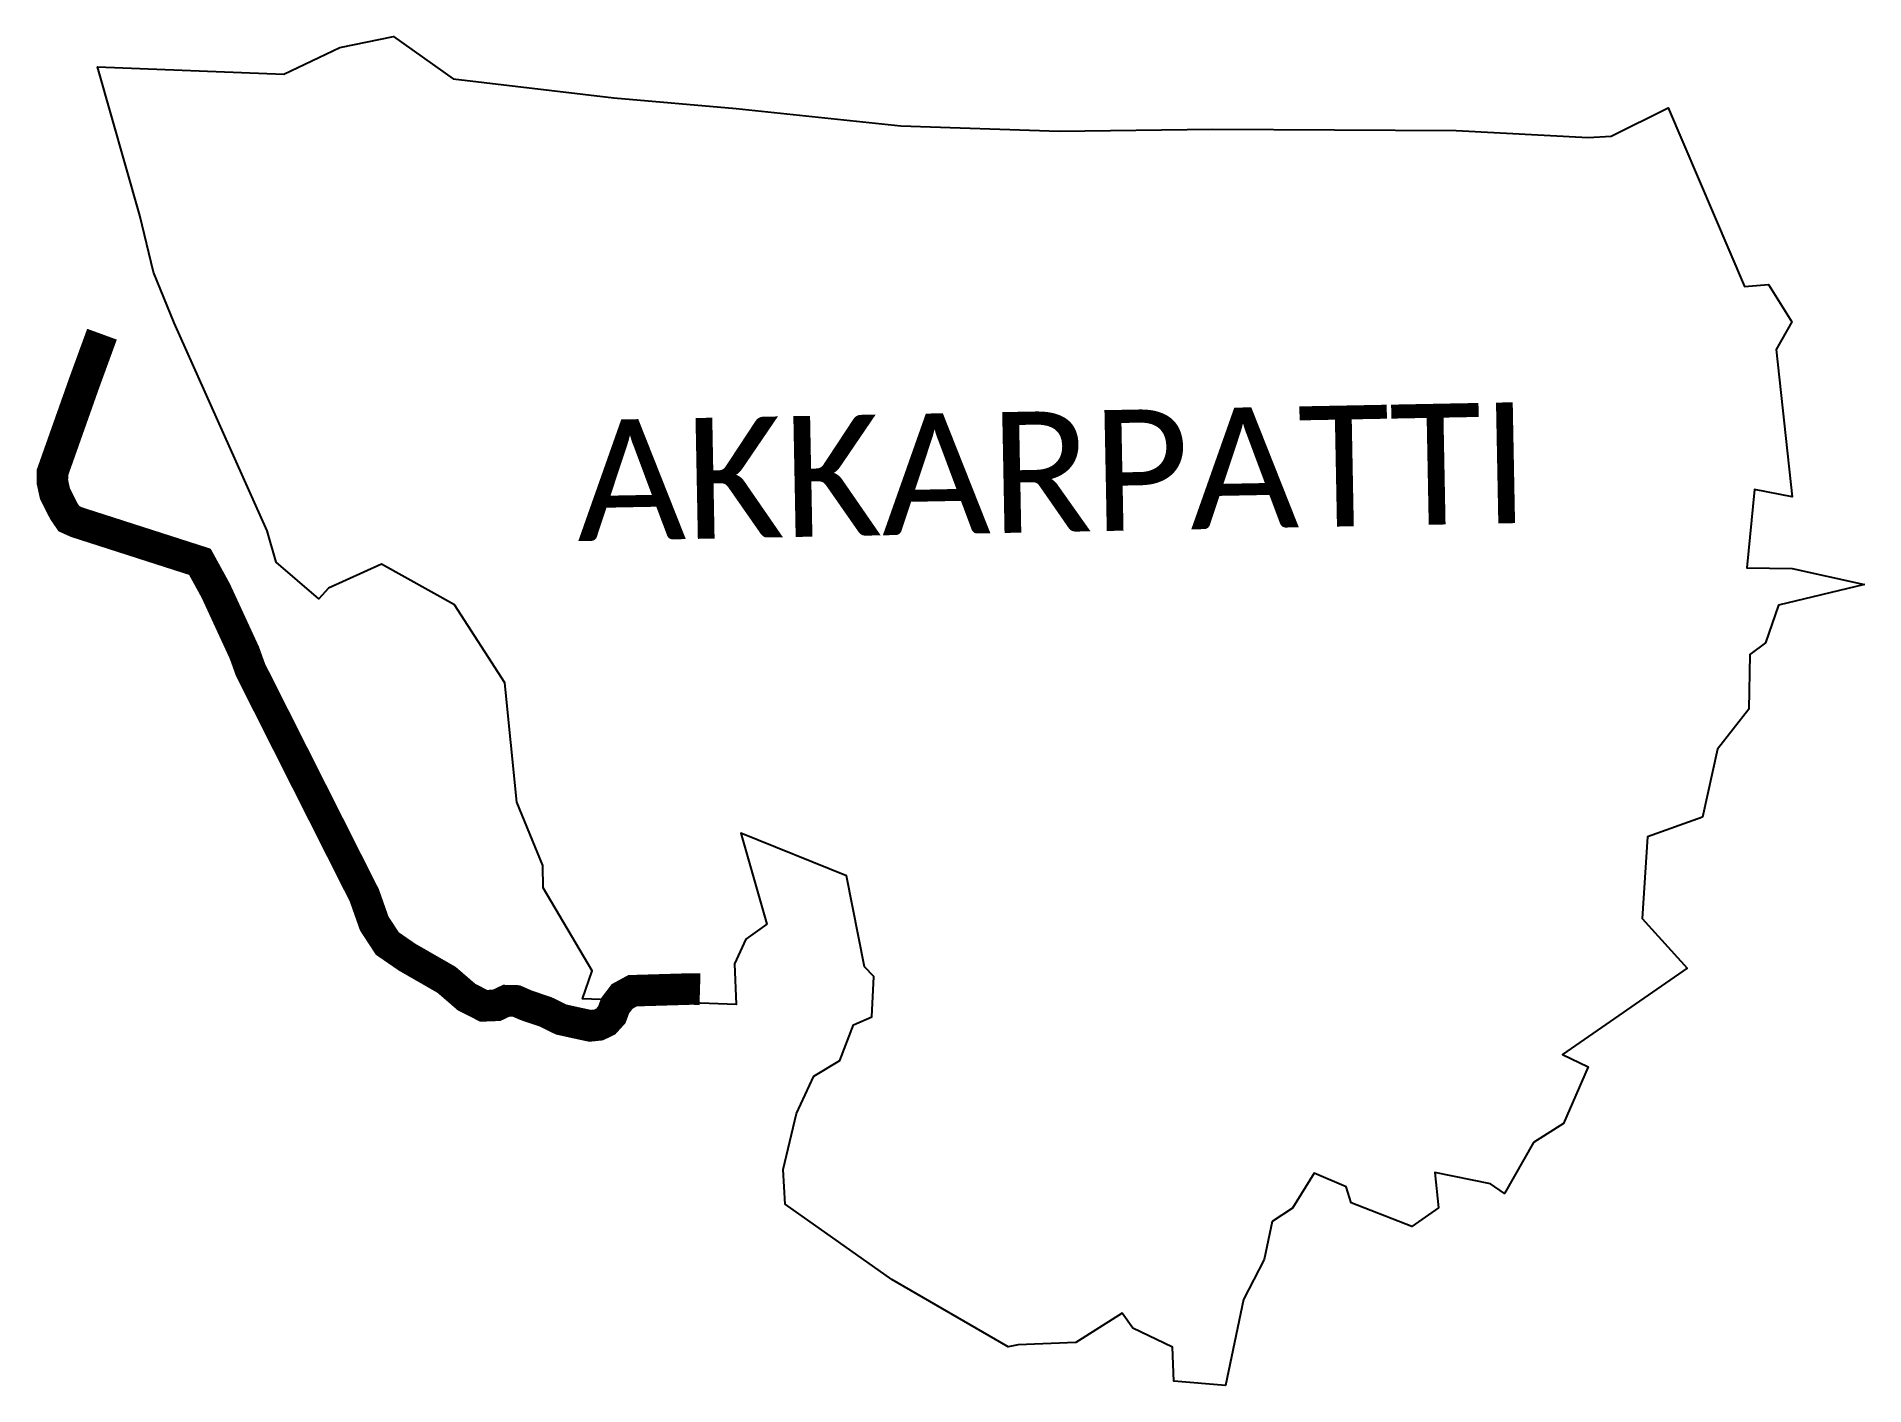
# Model space of a CAD drawing. Header units: metres. Extents: x 254106 to 257002, y 2193204 to 2195341.
import ezdxf

# ---------------------------------------------------------------- set-up
doc = ezdxf.new("R2010")
doc.units = ezdxf.units.M
doc.header["$MEASUREMENT"] = 0
for name, color, linetype in [('ARTIFICIALLY PROTECTED', 1, 'Continuous'), ('village', 3, 'Continuous'), ('VILLAGE NAME', 250, 'Continuous')]:
    doc.layers.add(name, color=color, linetype=linetype)
doc.styles.get("Standard").update_dxf_attribs({"font": 'arial.ttf'})

msp = doc.modelspace()

# ---------------------------------------------------------------- linework, layer by layer
at = {"layer": 'ARTIFICIALLY PROTECTED', "flags": 128}
msp.add_lwpolyline([(254209.4, 2194869.5, 50, 50, 0), (254181.5, 2194793.2, 50, 50, 0), (254131, 2194650.6, 50, 50, 0), (254130.7, 2194635.9, 50, 50, 0), (254134.9, 2194616.7, 50, 50, 0), (254149, 2194588.9, 50, 50, 0), (254157.1, 2194577.1, 50, 50, 0), (254169.4, 2194571.6, 50, 50, 0), (254232.3, 2194551.4, 50, 50, 0), (254256.2, 2194543.7, 50, 50, 0), (254309.1, 2194526.7, 50, 50, 0), (254364.5, 2194508.9, 50, 50, 0), (254389.7, 2194462.9, 50, 50, 0), (254434.9, 2194365, 50, 50, 0), (254444.7, 2194337.7, 50, 50, 0), (254535.5, 2194157.7, 50, 50, 0), (254554, 2194121.1, 50, 50, 0), (254608.1, 2194013.9, 50, 50, 0), (254625.1, 2193980.3, 50, 50, 0), (254640.8, 2193935.8, 50, 50, 0), (254661.5, 2193904.1, 50, 50, 0), (254679.8, 2193891.5, 50, 50, 0), (254693, 2193882.4, 50, 50, 0), (254755.4, 2193846.6, 50, 50, 0), (254787.1, 2193819.2, 50, 50, 0), (254814.3, 2193805.4, 50, 50, 0), (254834.7, 2193806.2, 50, 50, 0), (254850.3, 2193813.6, 50, 50, 0), (254865.6, 2193813.2, 50, 50, 0), (254881.6, 2193806.2, 50, 50, 0), (254912.6, 2193795.7, 50, 50, 0), (254937, 2193783.7, 50, 50, 0), (254965.2, 2193777.5, 50, 50, 0), (254980, 2193774.3, 50, 50, 0), (254982.9, 2193773.7, 50, 50, 0), (254996.3, 2193775.1, 50, 50, 0), (255007.6, 2193780.6, 50, 50, 0), (255017.2, 2193791.2, 50, 50, 0), (255022.4, 2193805.5, 50, 50, 0), (255033.6, 2193820.3, 50, 50, 0), (255050.1, 2193829.3, 50, 50, 0), (255144, 2193832.1, 50, 50, 0), (255157, 2193831.7, 0, 0, 0)], format="xyseb", dxfattribs=at)
at = {"layer": 'village'}
msp.add_lwpolyline([(255214.3, 2195227), (255475.3, 2195199.7)], dxfattribs=at)
at = {"layer": 'village', "color": 3}
for points in [[(257002.1, 2194473.1, 0), (256866.2, 2194440.3, 0), (256845.5, 2194380.3, 0), (256820.6, 2194361.8, 0), (256818.7, 2194275.4, 0), (256769.2, 2194212, 0), (256745.3, 2194104.2, 0), (256658.6, 2194073.3, 0), (256649.8, 2193943.5, 0), (256721, 2193865.3, 0), (256523.8, 2193728.4, 0), (256564.1, 2193708.9, 0), (256525.3, 2193619.1, 0), (256477.8, 2193588.7, 0), (256431.6, 2193508, 0), (256409.5, 2193523.2, 0), (256321.4, 2193541.2, 0), (256327.1, 2193485.5, 0), (256285.1, 2193455.9, 0), (256188.7, 2193493.5, 0), (256181.1, 2193518.8, 0), (256130.2, 2193540.2, 0), (256096, 2193485, 0), (256063.5, 2193463.8, 0), (256050.9, 2193403.6, 0), (256018.3, 2193340.3, 0), (255989.7, 2193204, 0), (255907.7, 2193210.6, 0), (255905.8, 2193264.5, 0), (255842.9, 2193294.8, 0), (255826, 2193318.6, 0), (255752.4, 2193271.8, 0), (255661.2, 2193268.1, 0), (255645.5, 2193265.1, 0), (255460.8, 2193371.7, 0), (255291.9, 2193490.9, 0), (255288.7, 2193546.3, 0), (255310, 2193634.6, 0), (255337.1, 2193693.8, 0), (255378.3, 2193718.7, 0), (255400.2, 2193775.5, 0), (255429.3, 2193787.8, 0), (255432.2, 2193851.9, 0), (255417.8, 2193867.1, 0), (255389.2, 2194011.6, 0), (255221.7, 2194078.8, 0), (255263, 2193934.6, 0), (255229.8, 2193911, 0), (255211.6, 2193871.7, 0), (255214.1, 2193807.3, 0), (254970.6, 2193816.3, 0), (254985.9, 2193860.6, 0), (254908.3, 2193992.1, 0), (254908, 2194027.5, 0), (254866.7, 2194127.9, 0), (254847.8, 2194317.3, 0), (254768.1, 2194440.9, 0), (254652.3, 2194505.3, 0), (254568.5, 2194467.2, 0), (254553.2, 2194450.2, 0), (254485.3, 2194508.4, 0), (254471, 2194557.7, 0), (254323.7, 2194887.5, 0), (254291, 2194967.9, 0), (254269.2, 2195057.8, 0), (254202.4, 2195292.9, 0), (254497.3, 2195281.5, 0), (254586.2, 2195323.6, 0), (254671.2, 2195341.1, 0), (254765.6, 2195274.3, 0), (255020.3, 2195243.9, 0), (255214.3, 2195227, 0)], [(255475.3, 2195199.7, 0), (255726.1, 2195191.4, 0), (255969.6, 2195194.6, 0), (256355.3, 2195192.2, 0), (256564.6, 2195180.9, 0), (256601, 2195183.5, 0), (256691.2, 2195228.2, 0), (256812, 2194945.3, 0), (256850.1, 2194948.2, 0), (256887.2, 2194889.3, 0), (256862.3, 2194845.2, 0), (256887.7, 2194612, 0), (256827.7, 2194623.3, 0), (256816, 2194499.1, 0), (256887.5, 2194498.1, 0), (257002.1, 2194473.1, 0)]]:
    msp.add_polyline3d(points, dxfattribs=at)

# ---------------------------------------------------------------- texts
at = {"layer": 'VILLAGE NAME', "insert": (254959.2, 2194733), "char_height": 191.456, "attachment_point": 1, "rotation": 1.1028}
msp.add_mtext_dynamic_manual_height_columns('{\\fCalibri|b0|i0|c0|p34;AKKARPATTI}', width=1279.793, gutter_width=957.3, heights=[0], dxfattribs=at)

doc.saveas('drawing.dxf')
